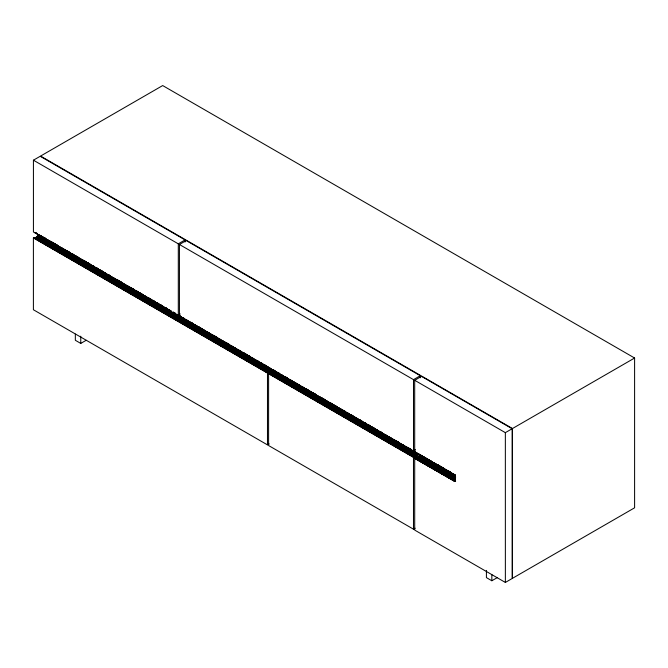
<?xml version="1.0" encoding="UTF-8"?>
<svg xmlns="http://www.w3.org/2000/svg" width="668" height="668" viewBox="0 0 668 668"><rect width="100%" height="100%" fill="white"/><g stroke="black" fill="none" stroke-linecap="round" stroke-linejoin="round"><path stroke-width="1" d="M414.703 458.373L454.883 481.277C454.09 469.228 456.929 476.885 454.632 481.428L414.703 458.373L414.711 530.1L505.367 582.438L512.147 578.513L512.131 428.731L421.483 376.376L414.694 380.292L414.703 452.111L415.245 451.743M453.271 473.879L455.05 474.898L455.05 481.21L415.003 458.206L454.933 481.252L415.003 458.206L417.817 457.663L419.838 454.708L452.662 473.662M269.171 443.903L267.476 444.88L267.476 373.078L270.598 372.36L272.569 369.638M415.179 528.204L413.484 529.181L413.484 457.38L416.615 456.661L418.577 453.939M267.476 444.88L33.4 309.743L33.4 237.942L36.523 237.224L38.493 234.501M413.484 529.181L268.603 445.539L268.603 373.738L271.734 373.02L273.696 370.306L283.591 376.017M180.084 315.847L179.433 316.298L179.433 244.496L186.222 240.58L420.289 375.725L420.289 377.787M180.201 315.73L179.433 316.298L413.509 451.443L415.154 449.781L413.509 451.443L413.509 379.641L179.433 244.496M33.425 160.195L178.298 243.837L178.298 315.647L179.942 313.977L178.298 315.647L33.425 231.996L33.425 160.195L40.205 156.279L185.086 239.921L185.086 241.991M178.298 243.837L185.086 239.921M75.334 334.092L75.334 340.279L80.761 343.419L86.189 340.279M413.509 379.641L420.289 375.725M505.367 582.438L505.35 432.655L512.131 428.731M512.481 428.53L634.6 358.023L634.6 507.805L512.481 578.313L512.481 428.53L40.564 156.07L162.683 85.562L634.6 358.023M486.413 570.397L486.413 577.62L491.84 580.751L497.268 577.62M33.801 237.716L33.4 237.942L267.476 373.078L269.12 372.844L35.045 237.699L33.801 237.716L267.876 372.861M269.012 373.521L268.603 373.738L413.484 457.38L415.129 457.146L270.248 373.495L269.012 373.521L413.893 457.162M455.3 481.135L415.279 458.106L455.618 481.077M415.003 458.206L455.05 481.21M414.694 380.292L505.35 432.655M35.746 232.689L37.55 233.725M43.846 237.365L45.649 238.401M51.945 242.041L57.348 245.156M67.243 250.876L69.94 252.429M71.743 253.473L73.538 254.508M75.342 255.552L78.039 257.105M84.343 260.745L86.139 261.781M87.942 262.825L89.737 263.86M92.443 265.421L94.238 266.457M96.042 267.501L97.837 268.536M100.534 270.097L102.338 271.133M108.633 274.773L110.437 275.809M116.733 279.449L122.135 282.564M132.03 288.284L134.736 289.837M136.531 290.881L138.334 291.916M140.13 292.96L142.835 294.513M149.131 298.153L150.935 299.189M152.73 300.233L154.533 301.268M157.231 302.829L159.026 303.865M160.829 304.909L162.633 305.944M165.33 307.505L167.125 308.541M173.429 312.181L175.225 313.217M182.673 317.517L184.477 318.561M190.806 322.218L192.609 323.262M198.939 326.911L200.742 327.955M214.303 335.779L217.016 337.348M226.953 343.085L229.667 344.655M244.129 353.005L245.933 354.048M248.646 355.61L250.45 356.654M256.779 360.303L258.583 361.346M260.395 362.39L262.198 363.434M264.912 365.004L266.724 366.047M273.045 369.696L274.857 370.74M277.562 372.31L279.374 373.354M285.695 377.002L287.507 378.046M306.487 389.001L308.29 390.045M313.718 393.176L316.423 394.746M321.851 397.877L324.564 399.439M330.885 403.096L332.697 404.132M334.501 405.175L337.215 406.745M343.536 410.394L345.348 411.438M351.677 415.095L353.481 416.139M359.81 419.788L361.613 420.832M364.327 422.401L366.131 423.445M367.943 424.489L369.746 425.533M372.46 427.094L374.264 428.138M380.593 431.787L382.405 432.831M395.957 440.663L398.671 442.224M408.607 447.969L411.321 449.531M437.431 464.552L440.312 466.189M442.082 467.208L443.861 468.235M448.078 470.698L450.741 472.234M35.629 232.79L37.425 233.825M39.228 234.869L45.524 238.501M48.221 240.062L50.025 241.098M51.82 242.142L58.124 245.774M59.92 246.818L69.823 252.529M71.618 253.573L77.922 257.205M79.717 258.249L86.022 261.881M87.817 262.925L90.522 264.478M92.318 265.522L94.121 266.557M95.916 267.601L98.613 269.154M100.417 270.198L102.221 271.233M104.016 272.268L106.713 273.83M108.517 274.874L110.312 275.909M113.017 277.471L114.812 278.506M116.616 279.55L122.912 283.182M124.716 284.226L134.61 289.937M136.414 290.972L142.71 294.613M144.513 295.648L150.809 299.289M152.613 300.324L155.31 301.886M157.105 302.921L158.909 303.965M160.712 305L163.409 306.562M165.205 307.597L167.008 308.641M168.804 309.676L171.509 311.238M173.304 312.273L175.108 313.317M182.548 317.617L184.36 318.661M186.163 319.705L188.877 321.275M190.681 322.318L192.493 323.354M195.206 324.924L197.01 325.967M198.813 327.011L205.143 330.66M206.955 331.704L209.66 333.274M211.472 334.317L217.793 337.966M219.605 339.01L229.541 344.755M231.353 345.79L242.2 352.053M244.004 353.096L250.333 356.754M252.137 357.797L254.85 359.359M256.654 360.403L258.466 361.446M260.269 362.49L262.983 364.06M264.795 365.104L271.116 368.753M272.928 369.796L275.634 371.358M277.445 372.402L279.249 373.445M281.061 374.489L283.766 376.059M285.578 377.103L287.382 378.146M290.096 379.708L291.908 380.752M293.711 381.795L300.041 385.453M302.746 387.014L304.558 388.058M306.361 389.102L316.306 394.838M319.02 396.408L337.089 406.845M338.901 407.889L345.222 411.538M347.034 412.582L349.748 414.143M351.552 415.187L353.364 416.231M355.167 417.275L357.881 418.844M359.685 419.888L362.398 421.45M364.202 422.493L366.014 423.537M367.817 424.581L370.531 426.151M372.335 427.194L374.147 428.238M375.95 429.282L378.664 430.843M380.476 431.887L382.28 432.931M384.993 434.501L386.797 435.544M388.609 436.58L399.447 442.842M401.259 443.886L411.204 449.631M40.297 235.545L46.626 239.202M48.43 240.246L51.144 241.808M52.947 242.851L59.277 246.5M61.089 247.544L63.794 249.114M65.606 250.158L67.41 251.201M69.222 252.245L75.542 255.894M77.354 256.938L80.06 258.508M81.872 259.551L112.6 277.287M114.403 278.331L125.25 284.593M127.062 285.637L133.383 289.286M135.195 290.329L141.516 293.987M143.328 295.031L146.041 296.592M147.845 297.636L158.692 303.898M160.495 304.942L162.307 305.986M164.111 307.029L170.44 310.678M173.154 312.248L174.958 313.292M176.769 314.336L187.608 320.59M189.42 321.634L220.148 339.377M221.951 340.421L228.281 344.07M230.093 345.114L232.798 346.684M234.61 347.727L236.414 348.771M238.226 349.815L240.931 351.376M242.743 352.42L249.064 356.069M250.876 357.113L253.589 358.683M255.393 359.726L257.205 360.77M259.009 361.814L269.855 368.068M285.395 377.061L287.198 378.096M288.993 379.132L327.687 401.476M329.491 402.512L335.787 406.152M337.591 407.188L348.387 413.425M350.182 414.461L351.986 415.496M353.789 416.54L392.483 438.876M394.279 439.911L400.583 443.552M402.378 444.587L404.182 445.631M405.977 446.667L412.281 450.307M414.076 451.343L416.782 452.904M34.561 232.381L106.546 273.947M108.35 274.982L171.342 311.346M173.137 312.39L178.54 315.505M179.667 316.164L412.841 450.783M433.724 462.623L435.503 463.65M437.281 464.669L439.945 466.206M441.723 467.224L443.502 468.251M445.28 469.27L450.608 472.343M455.234 475.516L414.886 452.002L454.774 475.082L454.883 481.277M38.226 235.153L272.302 370.289M273.429 370.949L418.31 454.599M419.604 455.376L455.1 475.866M419.437 455.743L454.925 476.242M37.876 235.771L271.951 370.907M273.087 371.567L417.959 455.217M419.203 456.144L455.584 477.144M418.978 456.486L455.359 477.486M37.466 236.33L271.542 371.475M272.678 372.134L417.55 455.776M418.744 456.778L455.125 477.787M37.016 236.823L271.083 371.959M272.218 372.619L417.099 456.269M418.502 457.062L454.891 478.046M418.268 457.279L455.551 478.789M36.523 237.224L270.598 372.36M271.734 373.02L416.615 456.661M418.043 457.48L455.317 478.989M417.817 457.663L455.083 479.173M36.022 237.507L270.097 372.652M271.233 373.312L416.114 456.954M417.592 457.805L454.85 479.323M417.366 457.922L455.509 479.958M35.529 237.674L269.596 372.819M270.732 373.479L415.613 457.121M417.133 458.023L455.284 480.05M416.907 458.089L455.058 480.117M416.698 458.131L454.85 480.158M34.427 237.574L268.645 372.702M269.638 373.379L414.653 457.012M416.49 458.148L455.543 480.684M34.285 237.599L268.352 372.736M269.488 373.395L414.369 457.046M415.93 458.048L455.359 480.684M34.051 237.641L268.244 372.761M269.254 373.445L414.252 457.062M415.78 458.031L454.825 480.568M33.926 237.674L268.002 372.819M269.129 373.479L414.01 457.121M33.634 237.8L267.709 372.944M268.845 373.604L413.726 457.246M433.682 462.657L454.95 474.973L454.632 481.428M415.621 458.031L455.518 481.085M491.84 574.563L491.84 580.751M80.761 336.196L80.761 343.419M416.849 452.904L415.07 451.885L416.84 452.912M431.954 461.605L418.627 453.931L431.904 461.638"/></g></svg>
